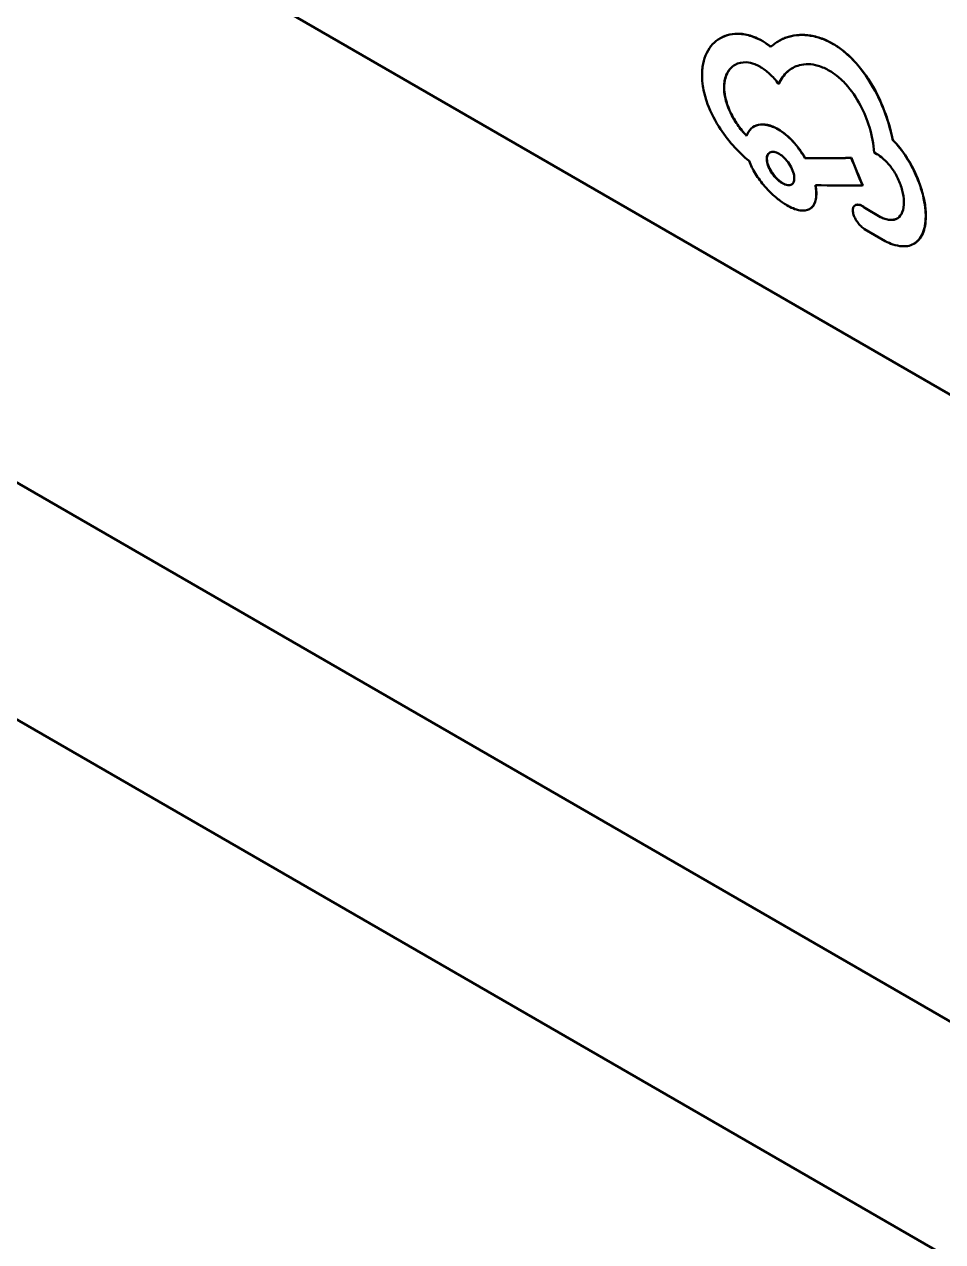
# Model space of a CAD drawing. Header units: millimetres. Extents: x -106 to 841, y -50 to 594.
# Drawn here: x 613.43 to 617.45, y 253.26 to 258.59 of the extents above; entities that cross this region are included whole.
import ezdxf

# ---------------------------------------------------------------- set-up
doc = ezdxf.new("R2010")
doc.units = ezdxf.units.MM
doc.layers.add('Visible (ISO)', color=7, linetype='Continuous', lineweight=50)
doc.layers.add('Visible Narrow (ISO)', color=7, linetype='Continuous', lineweight=35)

msp = doc.modelspace()

# ---------------------------------------------------------------- linework, layer by layer
at = {"layer": 'Visible (ISO)'}
for p, q in [((606.7488, 260.4185), (626.7689, 248.8599)), ((626.3199, 248.0822), (605.8508, 259.9)), ((614.5174, 258.6764), (621.4047, 254.7)), ((616.471, 258.5276), (616.4718, 258.528)), ((616.7299, 258.5171), (616.7306, 258.5176)), ((616.7278, 258.3269), (616.7285, 258.3273)), ((617.1595, 258.2792), (617.1602, 258.2797)), ((616.6183, 258.1407), (616.619, 258.1411)), ((617.2262, 258.0825), (617.2269, 258.0829)), ((617.1575, 258.021), (617.1452, 258.0282)), ((616.8428, 258.0028), (616.8436, 258.0032)), ((617.0454, 258.0038), (617.0461, 258.0042)), ((617.0946, 257.8838), (617.0953, 257.8842)), ((616.8632, 257.7803), (616.8639, 257.7808)), ((617.0623, 257.7968), (617.063, 257.7972)), ((617.104, 257.7854), (617.1731, 257.745)), ((617.1738, 257.7454), (617.1047, 257.7858)), ((617.1731, 257.745), (617.1738, 257.7454)), ((617.1943, 257.6393), (617.1037, 257.6922)), ((617.3201, 257.6286), (617.3208, 257.629))]:
    msp.add_line(p, q, dxfattribs=at)
for centre, major_axis, ratio, start_param, end_param in [((625.0131, 262.5974), (10.6073, 3.7528), 0.249929, 3.749641, 3.778789), ((625.0104, 262.5959), (-10.6028, -3.7512), 0.249929, 0.608035, 0.637196), ((618.7043, 258.9726), (-0.5726, 2.6214), 0.698314, 1.793444, 1.842567), ((618.7043, 258.9726), (-0.5723, 2.6202), 0.698314, 1.793446, 1.842589), ((618.5406, 259.0671), (1.1879, 2.0288), 0.573242, 2.480077, 2.489375), ((625.0103, 262.3611), (-10.3226, -3.6867), 0.24616, 0.582438, 0.613799), ((618.5406, 259.0671), (-1.1874, -2.028), 0.573241, 5.621956, 5.631021)]:
    msp.add_ellipse(centre, major_axis=major_axis, ratio=ratio, start_param=start_param, end_param=end_param, dxfattribs=at)
for points, knots in [([(616.4724, 258.5283), (616.4979, 258.5427), (616.5275, 258.5493), (616.578, 258.5458), (616.5971, 258.5415), (616.6302, 258.5292), (616.644, 258.5226), (616.6576, 258.5146)], [-0.02785024, -0.02785024, -0.02785024, -0.02785024, -0.01390342, -0.01390342, -0.00580587, -0.00580587, 0, 0, 0, 0]), ([(616.6584, 258.515), (616.6447, 258.523), (616.6309, 258.5296), (616.5978, 258.5419), (616.5787, 258.5462), (616.5283, 258.5497), (616.4986, 258.5431), (616.4731, 258.5287)], [0, 0, 0, 0, 0.00580544, 0.00580544, 0.01390359, 0.01390359, 0.02785027, 0.02785027, 0.02785027, 0.02785027]), ([(616.392, 258.3653), (616.392, 258.3737), (616.3923, 258.3819), (616.3938, 258.3988), (616.395, 258.4073), (616.4002, 258.4332), (616.4056, 258.4495), (616.4268, 258.4922), (616.4472, 258.5141), (616.4724, 258.5283)], [-0.02752903, -0.02752903, -0.02752903, -0.02752903, -0.02440837, -0.02440837, -0.02099819, -0.02099819, -0.01377998, -0.01377998, 0, 0, 0, 0]), ([(616.6576, 258.5146), (616.6607, 258.5128), (616.6638, 258.5108), (616.6669, 258.5088), (616.6699, 258.5068), (616.673, 258.5046), (616.676, 258.5024), (616.6815, 258.4984), (616.687, 258.4943), (616.6924, 258.4901)], [0, 0, 0, 0, 0.00001312132, 0.00001312132, 0.00001312132, 0.00002623838, 0.00002623838, 0.00002623838, 0.00005010707, 0.00005010707, 0.00005010707, 0.00005010707]), ([(616.693, 258.4906), (616.6901, 258.4929), (616.6871, 258.4951), (616.6841, 258.4974), (616.6811, 258.4996), (616.6781, 258.5018), (616.6751, 258.504), (616.6696, 258.508), (616.664, 258.5117), (616.6584, 258.515)], [0.00000018103, 0.00000018103, 0.00000018103, 0.00000018103, 0.00001311515, 0.00001311515, 0.00001311515, 0.00002623177, 0.00002623177, 0.00002623177, 0.00005013041, 0.00005013041, 0.00005013041, 0.00005013041]), ([(616.6924, 258.4901), (616.6983, 258.4952), (616.7044, 258.5), (616.7106, 258.5046), (616.7169, 258.5091), (616.7234, 258.5134), (616.73, 258.5172), (616.7428, 258.5246), (616.7565, 258.5305), (616.7709, 258.5343)], [0, 0, 0, 0, 0.0000348254, 0.0000348254, 0.0000348254, 0.0000696653, 0.0000696653, 0.0000696653, 0.0001364177, 0.0001364177, 0.0001364177, 0.0001364177]), ([(616.7716, 258.5347), (616.7641, 258.5327), (616.7567, 258.5302), (616.7496, 258.5271), (616.7431, 258.5243), (616.7367, 258.5211), (616.7306, 258.5176)], [0, 0, 0, 0, 0.00003485712, 0.00003485712, 0.00003485712, 0.00006692754, 0.00006692754, 0.00006692754, 0.00006692754]), ([(616.7709, 258.5343), (616.8011, 258.5426), (616.8334, 258.5445), (616.8858, 258.5361), (616.9049, 258.5308), (616.9384, 258.5174), (616.9527, 258.5103), (616.9668, 258.502)], [-0.02795039, -0.02795039, -0.02795039, -0.02795039, -0.01395151, -0.01395151, -0.00600391, -0.00600391, 0, 0, 0, 0]), ([(616.9675, 258.5024), (616.9534, 258.5107), (616.9391, 258.5178), (616.9056, 258.5312), (616.8865, 258.5366), (616.8341, 258.5449), (616.8018, 258.543), (616.7716, 258.5347)], [0, 0, 0, 0, 0.00600421, 0.00600421, 0.01395392, 0.01395392, 0.02795043, 0.02795043, 0.02795043, 0.02795043]), ([(616.9668, 258.502), (616.9827, 258.4926), (616.9983, 258.4817), (617.0346, 258.4521), (617.0547, 258.4321), (617.1063, 258.3716), (617.1351, 258.3271), (617.1595, 258.2792)], [-0.0324166, -0.0324166, -0.0324166, -0.0324166, -0.02564852, -0.02564852, -0.01622691, -0.01622691, 0, 0, 0, 0]), ([(617.1602, 258.2797), (617.1358, 258.3275), (617.107, 258.372), (617.0555, 258.4325), (617.0353, 258.4525), (616.9991, 258.4821), (616.9835, 258.4931), (616.9675, 258.5024)], [0, 0, 0, 0, 0.01622663, 0.01622663, 0.02564905, 0.02564905, 0.03241667, 0.03241667, 0.03241667, 0.03241667]), ([(616.6484, 258.402), (616.6444, 258.4043), (616.6404, 258.4065), (616.6319, 258.4107), (616.6274, 258.4126), (616.6104, 258.4191), (616.598, 258.4218), (616.5679, 258.4236), (616.5512, 258.4199), (616.5219, 258.4035), (616.5097, 258.3904), (616.4972, 258.365), (616.4939, 258.3555), (616.4907, 258.3398), (616.4898, 258.3343), (616.4888, 258.3232), (616.4886, 258.3178), (616.4886, 258.3122)], [-0.03413203, -0.03413203, -0.03413203, -0.03413203, -0.03242295, -0.03242295, -0.03054113, -0.03054113, -0.02519453, -0.02519453, -0.01707212, -0.01707212, -0.00860337, -0.00860337, -0.00430527, -0.00430527, -0.00206164, -0.00206164, 0, 0, 0, 0]), ([(616.4893, 258.3126), (616.4893, 258.3182), (616.4895, 258.3236), (616.4905, 258.3346), (616.4914, 258.3402), (616.4946, 258.3558), (616.4978, 258.3653), (616.5102, 258.3903), (616.5219, 258.4031), (616.5363, 258.4116)], [0, 0, 0, 0, 0.00205863, 0.00205863, 0.00429824, 0.00429824, 0.00858829, 0.00858829, 0.0168413, 0.0168413, 0.0168413, 0.0168413]), ([(616.7278, 258.3269), (616.7215, 258.3354), (616.7149, 258.3436), (616.7081, 258.3512), (616.7013, 258.3589), (616.6942, 258.3661), (616.687, 258.3728), (616.6746, 258.3843), (616.6616, 258.3943), (616.6484, 258.402)], [0, 0, 0, 0, 0.0000324982, 0.0000324982, 0.0000324982, 0.0000649842, 0.0000649842, 0.0000649842, 0.0001210088, 0.0001210088, 0.0001210088, 0.0001210088]), ([(616.9506, 258.3854), (616.9427, 258.39), (616.9347, 258.3941), (616.9177, 258.4017), (616.9087, 258.4051), (616.8711, 258.4159), (616.8434, 258.4166), (616.7987, 258.4046), (616.781, 258.395), (616.7499, 258.3673), (616.737, 258.3488), (616.7278, 258.3269)], [-0.0383786, -0.0383786, -0.0383786, -0.0383786, -0.03501509, -0.03501509, -0.03124312, -0.03124312, -0.01921639, -0.01921639, -0.00992973, -0.00992973, 0, 0, 0, 0]), ([(616.7285, 258.3273), (616.7376, 258.3491), (616.7505, 258.3676), (616.7731, 258.3877), (616.7801, 258.3929), (616.7876, 258.3972)], [0, 0, 0, 0, 0.00988661, 0.00988661, 0.01394761, 0.01394761, 0.01394761, 0.01394761]), ([(616.4657, 258.1413), (616.4428, 258.1779), (616.4244, 258.2161), (616.4044, 258.276), (616.3991, 258.2975), (616.3933, 258.3345), (616.3921, 258.3501), (616.392, 258.3653)], [-0.02599647, -0.02599647, -0.02599647, -0.02599647, -0.01298637, -0.01298637, -0.00561566, -0.00561566, 0, 0, 0, 0]), ([(617.1452, 258.0282), (617.1433, 258.0634), (617.1364, 258.101), (617.1151, 258.1711), (617.102, 258.203), (617.0679, 258.2678), (617.0461, 258.2997), (617.0091, 258.3403), (616.9962, 258.3525), (616.9722, 258.3716), (616.9615, 258.379), (616.9506, 258.3854)], [-0.04473034, -0.04473034, -0.04473034, -0.04473034, -0.03262313, -0.03262313, -0.02235342, -0.02235342, -0.01055376, -0.01055376, -0.00462282, -0.00462282, 0, 0, 0, 0]), ([(616.4886, 258.3122), (616.4886, 258.2993), (616.49, 258.2857), (616.4973, 258.2491), (616.5053, 258.2258), (616.5248, 258.1846), (616.5352, 258.1668), (616.5591, 258.1321), (616.5727, 258.1154), (616.5872, 258.1003)], [-0.02523897, -0.02523897, -0.02523897, -0.02523897, -0.02044122, -0.02044122, -0.01264848, -0.01264848, -0.00647901, -0.00647901, 0, 0, 0, 0]), ([(616.5875, 258.1012), (616.5732, 258.1161), (616.5597, 258.1327), (616.5359, 258.1672), (616.5255, 258.185), (616.506, 258.2262), (616.498, 258.2495), (616.4908, 258.2861), (616.4894, 258.2997), (616.4893, 258.3126)], [0.00006457, 0.00006457, 0.00006457, 0.00006457, 0.00647898, 0.00647898, 0.01264829, 0.01264829, 0.0204415, 0.0204415, 0.02523899, 0.02523899, 0.02523899, 0.02523899]), ([(617.1595, 258.2792), (617.1748, 258.2478), (617.1883, 258.2151), (617.2109, 258.1489), (617.2199, 258.1154), (617.2262, 258.0825)], [-0.02106731, -0.02106731, -0.02106731, -0.02106731, -0.01053672, -0.01053672, 0, 0, 0, 0]), ([(617.2269, 258.0829), (617.2206, 258.1158), (617.2116, 258.1493), (617.189, 258.2155), (617.1755, 258.2482), (617.1602, 258.2797)], [0, 0, 0, 0, 0.01053613, 0.01053613, 0.0210674, 0.0210674, 0.0210674, 0.0210674]), ([(616.598, 257.9906), (616.5735, 258.0108), (616.5497, 258.0337), (616.5046, 258.0848), (616.484, 258.1122), (616.4657, 258.1413)], [-0.02069179, -0.02069179, -0.02069179, -0.02069179, -0.010345, -0.010345, 0, 0, 0, 0]), ([(616.5872, 258.1003), (616.5914, 258.1137), (616.5984, 258.1247), (616.6162, 258.1406), (616.6267, 258.1459), (616.6505, 258.1509), (616.6635, 258.1508), (616.6928, 258.1447), (616.709, 258.1382), (616.7255, 258.1286)], [-0.02661456, -0.02661456, -0.02661456, -0.02661456, -0.01972526, -0.01972526, -0.01328249, -0.01328249, -0.00698565, -0.00698565, 0, 0, 0, 0]), ([(616.7262, 258.129), (616.7097, 258.1386), (616.6935, 258.1451), (616.6642, 258.1512), (616.6512, 258.1513), (616.6321, 258.1472), (616.6252, 258.1446), (616.619, 258.1411)], [0, 0, 0, 0, 0.0069855, 0.0069855, 0.01328284, 0.01328284, 0.01725516, 0.01725516, 0.01725516, 0.01725516]), ([(616.7255, 258.1286), (616.7366, 258.1221), (616.7476, 258.1143), (616.769, 258.0967), (616.7793, 258.087), (616.7993, 258.0655), (616.8089, 258.0538), (616.827, 258.029), (616.8353, 258.0161), (616.8428, 258.0028)], [-0.01845079, -0.01845079, -0.01845079, -0.01845079, -0.01374855, -0.01374855, -0.00922965, -0.00922965, -0.00460527, -0.00460527, 0, 0, 0, 0]), ([(616.8436, 258.0032), (616.836, 258.0165), (616.8277, 258.0294), (616.8096, 258.0542), (616.8, 258.0659), (616.78, 258.0874), (616.7697, 258.0971), (616.7483, 258.1147), (616.7373, 258.1225), (616.7262, 258.129)], [0, 0, 0, 0, 0.00460553, 0.00460553, 0.00922973, 0.00922973, 0.0137488, 0.0137488, 0.01845079, 0.01845079, 0.01845079, 0.01845079]), ([(617.2262, 258.0825), (617.2486, 258.0601), (617.2694, 258.034), (617.3032, 257.9811), (617.317, 257.9553), (617.3383, 257.9068), (617.3465, 257.8844), (617.3565, 257.8506), (617.3595, 257.8391), (617.3642, 257.8176), (617.366, 257.8077), (617.3684, 257.7916), (617.3691, 257.7853), (617.3704, 257.7724), (617.3708, 257.7658), (617.3711, 257.7593)], [-0.03805967, -0.03805967, -0.03805967, -0.03805967, -0.02774944, -0.02774944, -0.01904787, -0.01904787, -0.01178072, -0.01178072, -0.00798568, -0.00798568, -0.00461383, -0.00461383, -0.00241648, -0.00241648, 0, 0, 0, 0]), ([(617.3718, 257.7597), (617.3715, 257.7662), (617.3711, 257.7728), (617.3698, 257.7857), (617.3691, 257.7919), (617.3667, 257.808), (617.3649, 257.8179), (617.3602, 257.8394), (617.3573, 257.8509), (617.3473, 257.8845), (617.3392, 257.9068), (617.318, 257.9552), (617.3043, 257.9809), (617.2703, 258.034), (617.2495, 258.0604), (617.2269, 258.0829)], [0, 0, 0, 0, 0.00241029, 0.00241029, 0.00460187, 0.00460187, 0.00797335, 0.00797335, 0.011762, 0.011762, 0.01898646, 0.01898646, 0.02767971, 0.02767971, 0.03805986, 0.03805986, 0.03805986, 0.03805986]), ([(616.7443, 257.8933), (616.7407, 257.8954), (616.7372, 257.8978), (616.7292, 257.9037), (616.7249, 257.9074), (616.7131, 257.9188), (616.7059, 257.9272), (616.693, 257.9454), (616.6876, 257.9551), (616.6795, 257.9742), (616.6769, 257.9833), (616.6749, 258.0004), (616.6756, 258.0079), (616.68, 258.0202), (616.6838, 258.0247), (616.694, 258.0303), (616.7003, 258.0313), (616.7142, 258.0293), (616.7218, 258.0264), (616.7295, 258.0219)], [-0.02681874, -0.02681874, -0.02681874, -0.02681874, -0.02531333, -0.02531333, -0.02349543, -0.02349543, -0.02018472, -0.02018472, -0.01678361, -0.01678361, -0.01341373, -0.01341373, -0.01001827, -0.01001827, -0.00665777, -0.00665777, -0.00328263, -0.00328263, 0, 0, 0, 0]), ([(616.6888, 258.0275), (616.6842, 258.0247), (616.6807, 258.0203), (616.6763, 258.0084), (616.6757, 258.0009), (616.6776, 257.9838), (616.6802, 257.9747), (616.6882, 257.9556), (616.6937, 257.9459), (616.7065, 257.9277), (616.7137, 257.9193), (616.7256, 257.9079), (616.7299, 257.9042), (616.7379, 257.8982), (616.7415, 257.8958), (616.745, 257.8937)], [0.00683532, 0.00683532, 0.00683532, 0.00683532, 0.01000861, 0.01000861, 0.01340315, 0.01340315, 0.01677186, 0.01677186, 0.02017115, 0.02017115, 0.02347938, 0.02347938, 0.02530287, 0.02530287, 0.02681144, 0.02681144, 0.02681144, 0.02681144]), ([(616.7295, 258.0219), (616.7372, 258.0174), (616.7449, 258.0113), (616.76, 257.9964), (616.7671, 257.9876), (616.7794, 257.9689), (616.7845, 257.9592), (616.793, 257.9378), (616.7949, 257.9285), (616.7966, 257.9137), (616.7961, 257.9065), (616.7922, 257.8944), (616.7887, 257.8898), (616.7793, 257.8846), (616.7737, 257.8837), (616.7633, 257.8851), (616.7593, 257.8863), (616.7516, 257.8894), (616.748, 257.8912), (616.7443, 257.8933)], [-0.02242269, -0.02242269, -0.02242269, -0.02242269, -0.02032619, -0.02032619, -0.01816188, -0.01816188, -0.01600649, -0.01600649, -0.01338847, -0.01338847, -0.01011667, -0.01011667, -0.00668286, -0.00668286, -0.00343768, -0.00343768, -0.00155475, -0.00155475, 0, 0, 0, 0]), ([(617.276, 257.8132), (617.2757, 257.8283), (617.2732, 257.845), (617.2688, 257.8619), (617.2643, 257.8789), (617.2578, 257.8966), (617.2497, 257.9135), (617.2415, 257.9304), (617.2316, 257.9471), (617.2206, 257.962), (617.2094, 257.9771), (617.1968, 257.9909), (617.1837, 258.0021), (617.1752, 258.0095), (617.1664, 258.0158), (617.1575, 258.021)], [0, 0, 0, 0, 0.0000565021, 0.0000565021, 0.0000565021, 0.000113004, 0.000113004, 0.000113004, 0.0001696717, 0.0001696717, 0.0001696717, 0.000226957, 0.000226957, 0.000226957, 0.000264275, 0.000264275, 0.000264275, 0.000264275]), ([(616.7633, 257.797), (616.7504, 257.8045), (616.7373, 257.8136), (616.7043, 257.8398), (616.6849, 257.8585), (616.6518, 257.8967), (616.6379, 257.9155), (616.6145, 257.9534), (616.6051, 257.9721), (616.598, 257.9906)], [-0.0273394, -0.0273394, -0.0273394, -0.0273394, -0.02187954, -0.02187954, -0.01367924, -0.01367924, -0.00667638, -0.00667638, 0, 0, 0, 0]), ([(616.745, 257.8937), (616.7487, 257.8916), (616.7523, 257.8898), (616.76, 257.8867), (616.7641, 257.8855), (616.7743, 257.8841), (616.7799, 257.8849), (616.7844, 257.8874)], [0, 0, 0, 0, 0.001553826, 0.001553826, 0.003435448, 0.003435448, 0.006636934, 0.006636934, 0.006636934, 0.006636934]), ([(616.8906, 257.868), (616.8932, 257.8459), (616.892, 257.8268), (616.8822, 257.7971), (616.874, 257.7865), (616.8516, 257.7738), (616.8375, 257.7719), (616.8115, 257.7759), (616.8012, 257.7789), (616.7817, 257.787), (616.7726, 257.7916), (616.7633, 257.797)], [-0.03440538, -0.03440538, -0.03440538, -0.03440538, -0.02560578, -0.02560578, -0.01719862, -0.01719862, -0.00879579, -0.00879579, -0.00393295, -0.00393295, 0, 0, 0, 0]), ([(616.8639, 257.7808), (616.8749, 257.7871), (616.8829, 257.7976), (616.8927, 257.8271), (616.8939, 257.8462), (616.8914, 257.8684)], [0.01729166, 0.01729166, 0.01729166, 0.01729166, 0.02559204, 0.02559204, 0.0344057, 0.0344057, 0.0344057, 0.0344057]), ([(617.1731, 257.745), (617.1795, 257.7418), (617.1858, 257.7391), (617.1998, 257.7344), (617.2073, 257.7329), (617.2276, 257.7314), (617.2391, 257.7342), (617.2572, 257.7463), (617.264, 257.755), (617.274, 257.7791), (617.2765, 257.795), (617.276, 257.8132)], [-0.02550256, -0.02550256, -0.02550256, -0.02550256, -0.02275042, -0.02275042, -0.01925765, -0.01925765, -0.0127722, -0.0127722, -0.00682424, -0.00682424, 0, 0, 0, 0]), ([(617.0524, 257.7689), (617.0517, 257.7745), (617.052, 257.7798), (617.0532, 257.7842), (617.0544, 257.7885), (617.0565, 257.7921), (617.0594, 257.7947), (617.0623, 257.7972), (617.066, 257.7988), (617.0703, 257.7993), (617.0746, 257.7997), (617.0795, 257.799), (617.0847, 257.7972), (617.0879, 257.796), (617.0913, 257.7944), (617.0946, 257.7925)], [0, 0, 0, 0, 0.0000226722, 0.0000226722, 0.0000226722, 0.0000453364, 0.0000453364, 0.0000453364, 0.0000681689, 0.0000681689, 0.0000681689, 0.0000911638, 0.0000911638, 0.0000911638, 0.0001053207, 0.0001053207, 0.0001053207, 0.0001053207]), ([(617.1037, 257.6922), (617.0985, 257.6956), (617.0931, 257.6999), (617.088, 257.7048), (617.083, 257.7097), (617.0781, 257.7153), (617.0738, 257.7212), (617.0692, 257.7273), (617.0651, 257.7338), (617.0618, 257.7403), (617.0584, 257.7471), (617.0557, 257.7539), (617.054, 257.7604), (617.0533, 257.7633), (617.0527, 257.7661), (617.0524, 257.7689)], [0, 0, 0, 0, 0.0000218918, 0.0000218918, 0.0000218918, 0.0000437114, 0.0000437114, 0.0000437114, 0.0000665543, 0.0000665543, 0.0000665543, 0.0000903541, 0.0000903541, 0.0000903541, 0.0001011043, 0.0001011043, 0.0001011043, 0.0001011043]), ([(617.0954, 257.7929), (617.0901, 257.796), (617.0849, 257.7981), (617.0801, 257.7991), (617.0753, 257.8001), (617.0708, 257.8), (617.0671, 257.7989), (617.0656, 257.7985), (617.0643, 257.7979), (617.063, 257.7972)], [0, 0, 0, 0, 0.00002229222, 0.00002229222, 0.00002229222, 0.00004456661, 0.00004456661, 0.00004456661, 0.00005304812, 0.00005304812, 0.00005304812, 0.00005304812]), ([(617.3711, 257.7593), (617.3718, 257.7289), (617.3682, 257.7022), (617.3525, 257.6585), (617.3405, 257.642), (617.3246, 257.6314)], [-0.02277126, -0.02277126, -0.02277126, -0.02277126, -0.01138365, -0.01138365, 0, 0, 0, 0]), ([(617.3253, 257.6318), (617.3412, 257.6424), (617.3532, 257.659), (617.3689, 257.7026), (617.3725, 257.7293), (617.3718, 257.7597)], [0, 0, 0, 0, 0.01138368, 0.01138368, 0.02277131, 0.02277131, 0.02277131, 0.02277131]), ([(617.2463, 257.7391), (617.2375, 257.7341), (617.227, 257.732), (617.2081, 257.7333), (617.2006, 257.7348), (617.1866, 257.7395), (617.1802, 257.7422), (617.1738, 257.7454)], [0.01343301, 0.01343301, 0.01343301, 0.01343301, 0.01923032, 0.01923032, 0.02274054, 0.02274054, 0.02550216, 0.02550216, 0.02550216, 0.02550216]), ([(617.3246, 257.6314), (617.3088, 257.6208), (617.2896, 257.616), (617.2548, 257.6181), (617.2413, 257.6208), (617.2164, 257.6291), (617.2055, 257.6337), (617.1943, 257.6393)], [-0.02264028, -0.02264028, -0.02264028, -0.02264028, -0.0113025, -0.0113025, -0.00483834, -0.00483834, 0, 0, 0, 0])]:
    msp.add_open_spline(points, degree=3, knots=knots, dxfattribs=at)
for points in [[(617.0946, 257.7925), (617.0978, 257.7906), (617.1009, 257.7872), (617.104, 257.7854)], [(617.1047, 257.7858), (617.1016, 257.7876), (617.0985, 257.7911), (617.0954, 257.7929)], [(617.3208, 257.629), (617.3223, 257.6299), (617.3238, 257.6308), (617.3253, 257.6318)]]:
    msp.add_open_spline(points, degree=3, dxfattribs=at)
at = {"layer": 'Visible Narrow (ISO)'}
for p, q in [((616.4724, 258.5283), (616.4731, 258.5287)), ((616.6576, 258.5146), (616.6584, 258.515)), ((616.7709, 258.5343), (616.7716, 258.5347)), ((616.9668, 258.502), (616.9675, 258.5024)), ((616.4886, 258.3122), (616.4893, 258.3126)), ((616.7255, 258.1286), (616.7262, 258.129)), ((616.7443, 257.8933), (616.745, 257.8937)), ((616.8906, 257.868), (616.8914, 257.8684)), ((617.0946, 257.7925), (617.0954, 257.7929)), ((617.104, 257.7854), (617.1047, 257.7858)), ((617.3711, 257.7593), (617.3718, 257.7597)), ((617.3246, 257.6314), (617.3253, 257.6318))]:
    msp.add_line(p, q, dxfattribs=at)

doc.saveas('drawing.dxf')
